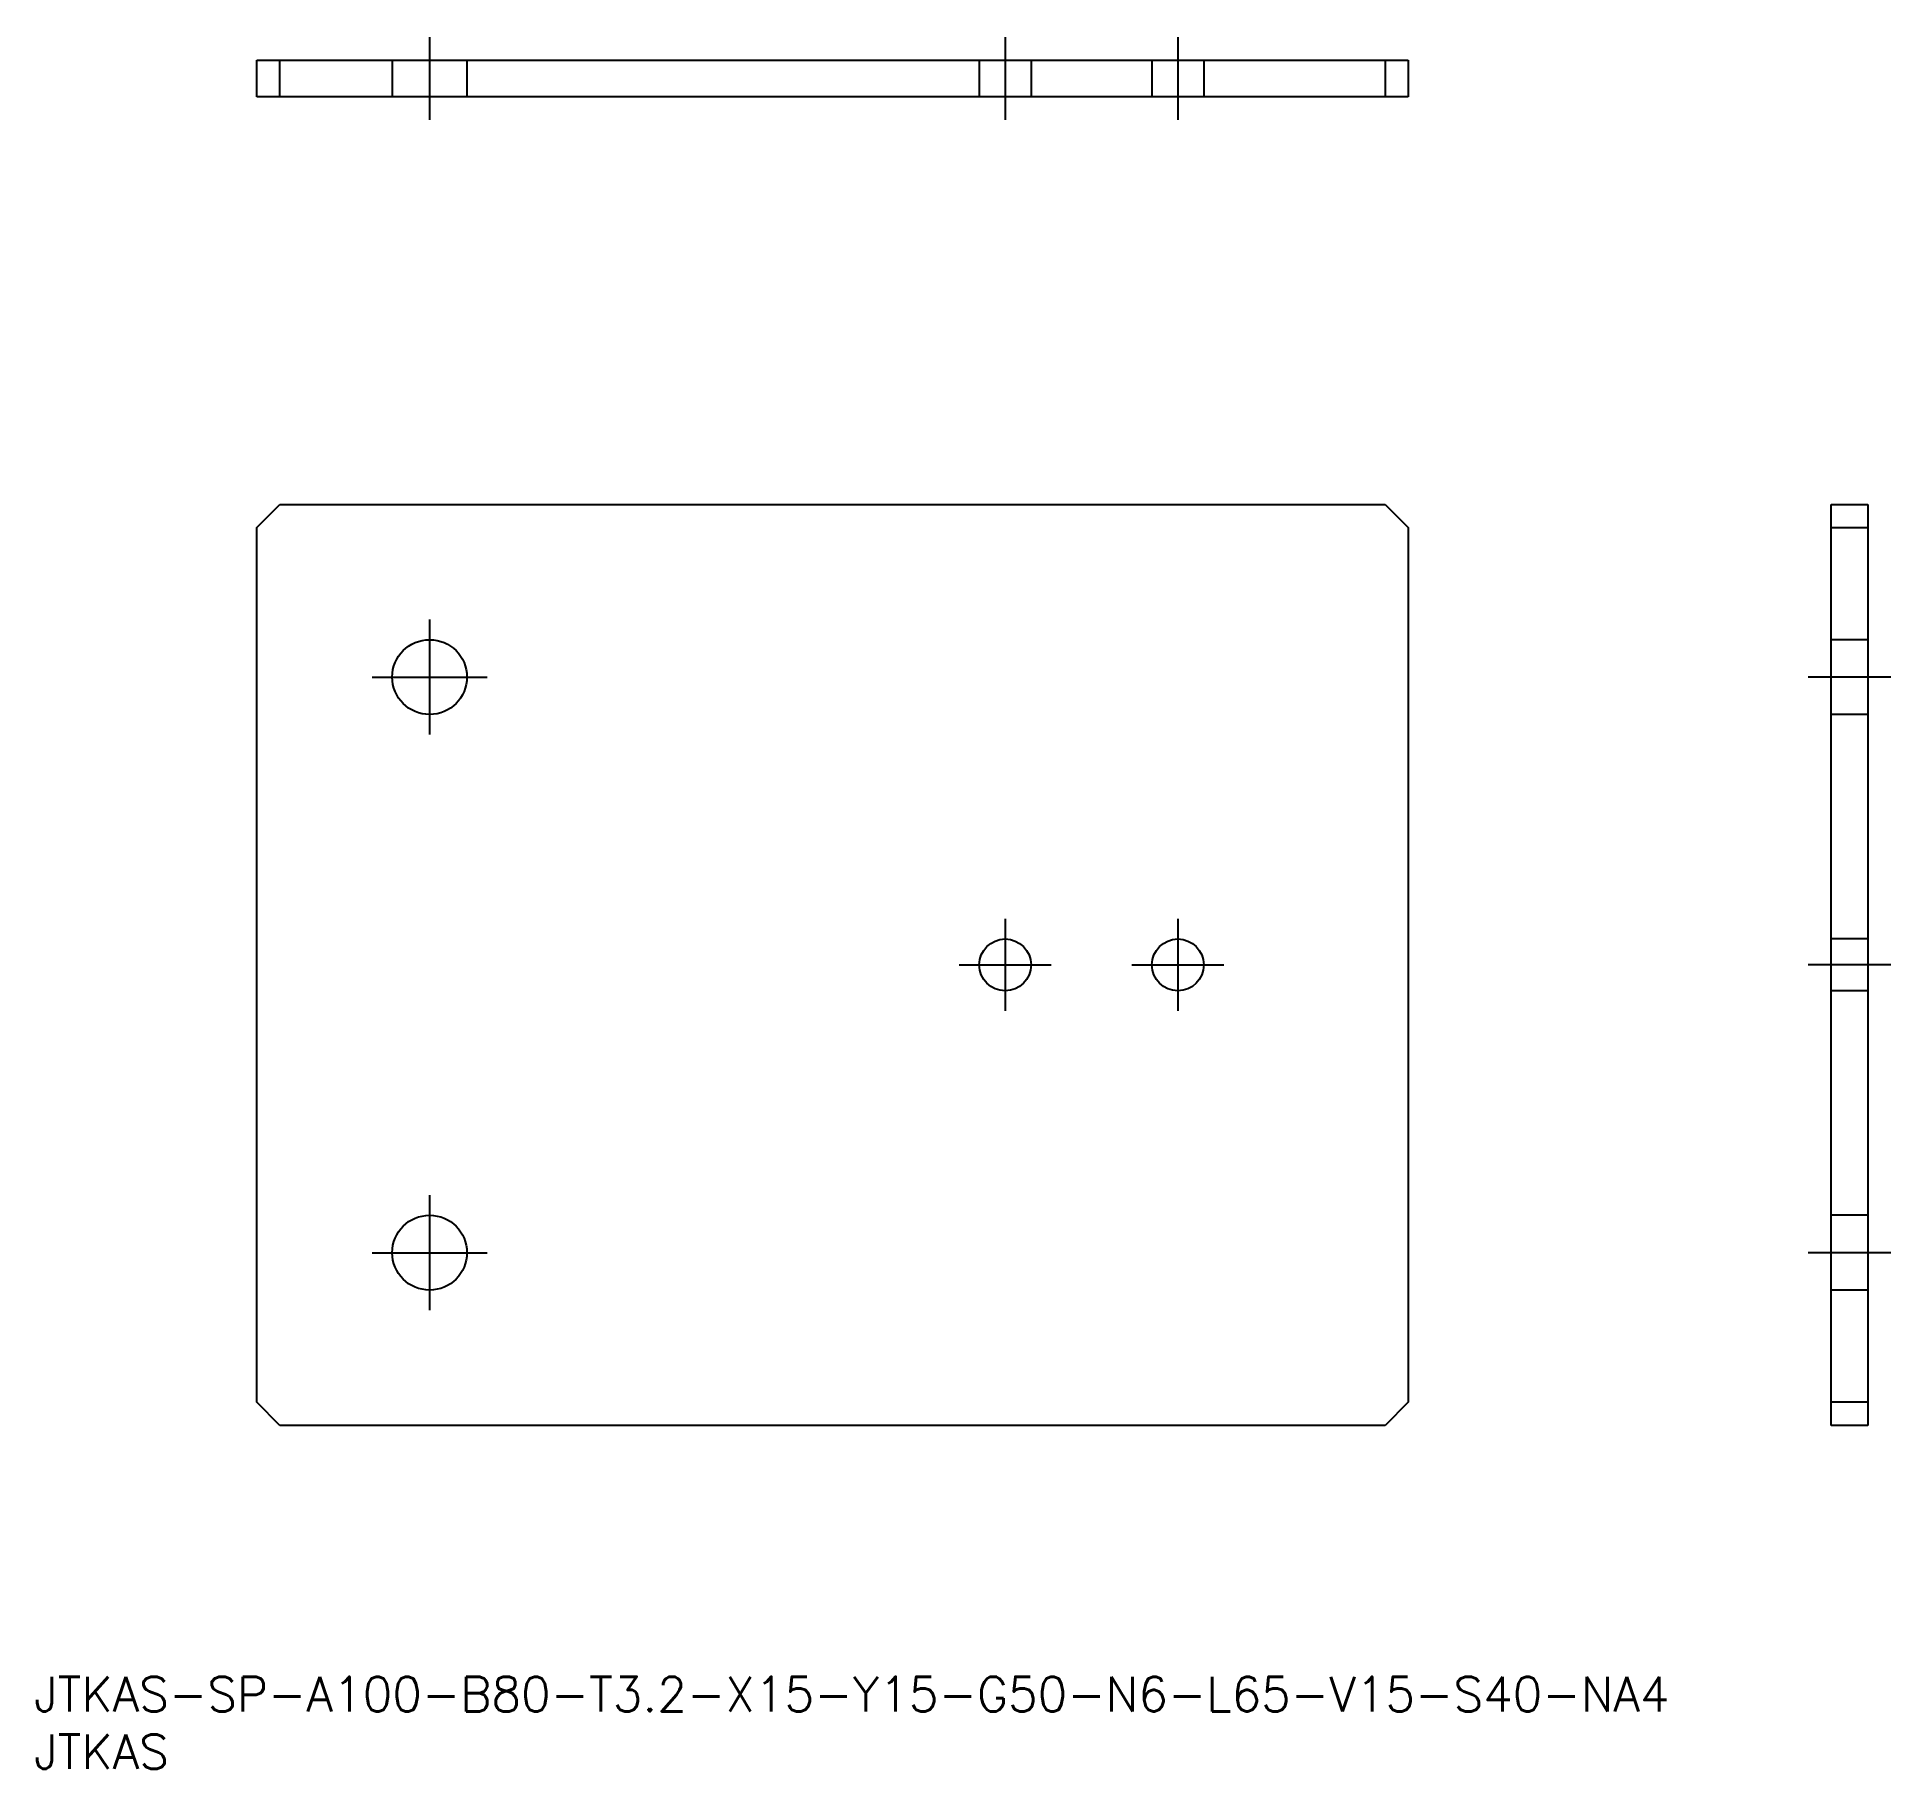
# Model space of a CAD drawing. Extents: x 0 to 161, y 0 to 150.
import ezdxf

# ---------------------------------------------------------------- set-up
doc = ezdxf.new("R2010")
doc.units = 0
doc.linetypes.add('CENTER', pattern=[50.8, 31.75, -6.35, 6.35, -6.35])
doc.linetypes.add('DASHED', pattern=[19.05, 12.7, -6.35])
doc.layers.get('0').update_dxf_attribs({"linetype": 'CONTINUOUS'})
doc.layers.add('CENTER', color=1, linetype='CENTER')
doc.styles.get("Standard").update_dxf_attribs({"font": 'txt.shx', "height": 3, "bigfont": 'bigfont.shx'})

# ---------------------------------------------------------------- blocks, each defined once
blk = doc.blocks.new('*U1')
at = {"color": 7, "linetype": 'CONTINUOUS'}
blk.add_text('JTKAS-SP-A100-B80-T3.2-X15-Y15-G50-N6-L65-V15-S40-NA4', height=3, dxfattribs=at).set_placement((0, 5))
blk = doc.blocks.new('*U2')
at = {"color": 7, "linetype": 'CONTINUOUS'}
blk.add_text('JTKAS', height=3, dxfattribs=at).set_placement((0, 0))

msp = doc.modelspace()

# ---------------------------------------------------------------- linework, layer by layer
at = {"color": 7, "linetype": 'CONTINUOUS'}
for p, q in [((19.352956, 148.444844), (119.352956, 148.444844)), ((19.352956, 145.244844), (19.352956, 148.444844)), ((21.352956, 145.244844), (21.352956, 148.444844)), ((117.352956, 148.444844), (117.352956, 145.244844)), ((119.352956, 148.444844), (119.352956, 145.244844)), ((119.352956, 145.244844), (19.352956, 145.244844)), ((19.352956, 107.846475), (21.352956, 109.846475)), ((21.352956, 109.846475), (117.352956, 109.846475)), ((117.352956, 109.846475), (119.352956, 107.846475)), ((156.095241, 109.846475), (159.295241, 109.846475)), ((156.095241, 29.846475), (156.095241, 109.846475)), ((159.295241, 109.846475), (159.295241, 29.846475)), ((19.352956, 31.846475), (19.352956, 107.846475)), ((119.352956, 107.846475), (119.352956, 31.846475)), ((156.095241, 107.846475), (159.295241, 107.846475)), ((21.352956, 29.846475), (19.352956, 31.846475)), ((119.352956, 31.846475), (117.352956, 29.846475)), ((159.295241, 31.846475), (156.095241, 31.846475)), ((117.352956, 29.846475), (21.352956, 29.846475)), ((159.295241, 29.846475), (156.095241, 29.846475))]:
    msp.add_line(p, q, dxfattribs=at)
at = {"color": 3, "linetype": 'DASHED'}
for p, q in [((31.102956, 148.444844), (31.102956, 145.244844)), ((37.602956, 148.444844), (37.602956, 145.244844)), ((82.102956, 148.444844), (82.102956, 145.244844)), ((86.602956, 148.444844), (86.602956, 145.244844)), ((97.102956, 148.444844), (97.102956, 145.244844)), ((101.602956, 148.444844), (101.602956, 145.244844)), ((159.295241, 98.096475), (156.095241, 98.096475)), ((159.295241, 91.596475), (156.095241, 91.596475)), ((159.295241, 72.096475), (156.095241, 72.096475)), ((159.295241, 67.596475), (156.095241, 67.596475)), ((159.295241, 48.096475), (156.095241, 48.096475)), ((159.295241, 41.596475), (156.095241, 41.596475))]:
    msp.add_line(p, q, dxfattribs=at)
at = {"color": 7, "linetype": 'CONTINUOUS'}
for centre, radius in [((34.352956, 94.846475), 3.25), ((84.352956, 69.846475), 2.25), ((99.352956, 69.846475), 2.25), ((34.352956, 44.846475), 3.25)]:
    msp.add_circle(centre, radius, dxfattribs=at)
at = {"layer": 'CENTER', "color": 1, "linetype": 'CENTER'}
for p, q in [((34.352956, 150.444844), (34.352956, 143.244844)), ((84.352956, 150.444844), (84.352956, 143.244844)), ((99.352956, 150.444844), (99.352956, 143.244844)), ((34.352956, 99.846475), (34.352956, 89.846475)), ((29.352956, 94.846475), (39.352956, 94.846475)), ((161.295241, 94.846475), (154.095241, 94.846475)), ((84.352956, 73.846475), (84.352956, 65.846475)), ((99.352956, 73.846475), (99.352956, 65.846475)), ((80.352956, 69.846475), (88.352956, 69.846475)), ((95.352956, 69.846475), (103.352956, 69.846475)), ((161.295241, 69.846475), (154.095241, 69.846475)), ((34.352956, 49.846475), (34.352956, 39.846475)), ((29.352956, 44.846475), (39.352956, 44.846475)), ((161.295241, 44.846475), (154.095241, 44.846475))]:
    msp.add_line(p, q, dxfattribs=at)

# ---------------------------------------------------------------- block references
at = {"color": 7, "linetype": 'CONTINUOUS'}
for name in ['*U1', '*U2']:
    msp.add_blockref(name, (0, 0), dxfattribs=at)

doc.saveas('drawing.dxf')
